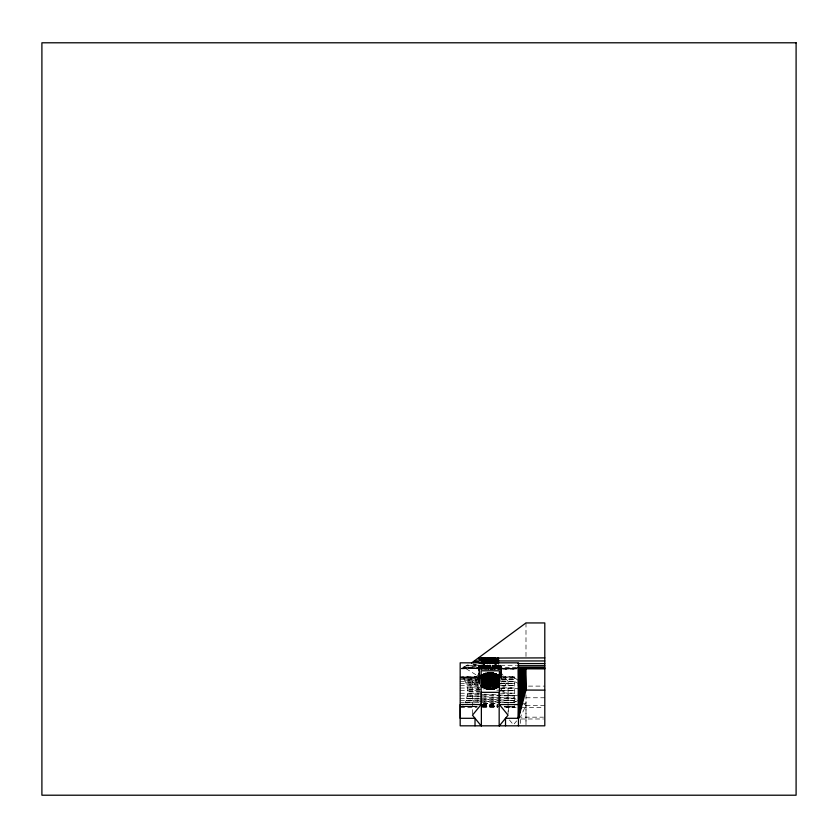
<?xml version="1.0" encoding="UTF-8"?>
<svg xmlns="http://www.w3.org/2000/svg" width="838" height="838" viewBox="0 0 838 838"><rect width="100%" height="100%" fill="white"/><g stroke="black" fill="none" stroke-linecap="round" stroke-linejoin="round"><path stroke-width="0.63" stroke-dasharray="4.19 3.14" d="M479.661 678.707L478.98 681.43L478.99 678.906L479.661 684.164L479.692 678.979M478.99 677.638L478.99 666.241L480.132 665.194L480.237 668.871M479.671 677.67L479.682 667.278M486.417 668.902L486.417 665.131M488.313 669.897L488.313 664.984M490.261 669.803L490.261 664.932M520.388 723.351L520.388 719.643M525.992 724.807L525.992 701.5M478.99 677.67L478.99 666.241L479.127 677.544M481.641 669.834L481.651 664.66L484.144 664.136L484.385 669.332M483.023 669.216L483.034 664.335M484.636 669.3L484.636 664.073M479.168 677.481L479.21 665.906M479.682 675.093L479.713 665.466M479.692 677.691L479.745 667.331L479.022 666.367M480.52 668.766L480.541 665.047M492.241 669.897L492.252 664.974M478.98 681.43L479.011 679M479.064 674.119L479.137 666.797L479.378 674.255M501.533 675.156L501.533 666.493L501.449 675.281L501.501 666.367L499.794 664.943L499.888 669.939M479.189 677.439L479.346 665.697L479.629 677.408M501.03 675.596L501.533 666.493M498.254 668.232L498.516 668.871L516.826 668.871M501.093 675.491L501.323 666.828L501.344 675.438M467.845 702.862L465.237 702.778C468.473 694.932 468.693 684.52 462.838 677.89L478.404 677.743M480.006 668.881L480.132 665.194M490.398 669.803L490.576 664.932M500.862 678.707L501.365 665.906L501.375 678.759M500.705 669.866L500.81 667.268L500.841 675.072M480.96 669.834L481.263 664.764L481.421 669.897M461.466 668.871L483.034 668.399L491.812 669.112L516.491 668.263L461.466 668.515L492.262 668.986L498.516 668.179L501.187 667.038M488.564 669.887L488.9 664.953M479.849 669.908L479.745 667.331L483.117 668.839L483.673 663.455M482.227 669.164L482.636 664.408L482.803 669.258M486.878 668.871L487.234 665.068M483.641 669.112L484.144 664.136M485.118 669.813L485.726 663.937L486.071 668.934M482.018 663.57L482.018 668.871L483.903 668.934L484.888 663.382M516.512 667.299L462.817 667.278L489.235 669.122L489.476 665.204L516.512 665.686M500.862 684.164L501.375 682.823M496.033 668.64L488.02 668.787L484.668 665.456L466.41 665.676L482.018 667.299L485.212 669.007L516.575 668.305M544.794 705.366L525.992 705.366L520.388 717.171L543.527 717.171M484.668 665.456L487.297 665.288L489.35 668.012L491.885 668.996M473.114 664.031L482.018 665.686C483.683 668.934 488.187 670.547 487.297 665.288L489.476 665.204C490.848 668.818 496.609 670.913 493.833 665.32C494.682 666.147 497.468 670.211 498.516 668.179L519.057 668.179M498.516 667.299L498.065 665.644L498.201 668.86L494.483 668.797L490.45 665.204C492.168 670.651 487.58 668.944 486.071 665.362L485.401 668.808L483.777 668.535M472.464 713.871L472.464 681.43L479.598 672.694M499.165 692.335L508.069 681.43L499.385 670.798M514.228 723.843L516.627 720.921M482.018 668.808L484.144 668.598M463.079 705.785L461.79 706.644L475.984 706.717M482.018 668.357L462.283 667.624L470.422 663.644M514.71 702.15L518.471 700.379M488.313 668.975L485.611 668.127L483.516 665.55M514.71 695.676L518.471 695.027M478.278 684.416L466.567 684.772L478.278 684.971M500.401 683.745L514.71 683.316L500.579 683.117M478.634 686.668L467.038 687.013L479.923 687.296M501.826 685.966L514.71 685.578L501.7 685.358M480.038 682.258L465.907 682.656L480.038 682.844M501.868 681.661L514.71 681.304L501.648 681.158M480.132 688.993L467.321 689.339L483.976 689.8M500.621 688.427L514.71 688.04L500.537 687.736M480.205 691.413L467.426 691.706L480.205 692.125M500.653 690.952L514.71 690.627L496.777 690.145M517.015 668.42L498.516 668.808L495.038 665.403L494.787 663.34M479.43 680.414L465.059 680.739L479.43 680.906M501.648 679.911L514.71 679.618L501.711 679.492M515.883 668.483L498.516 668.808L498.516 665.686M501.711 678.518L514.71 678.309M516.344 668.598L498.516 668.808L515.946 668.85M516.397 668.609L498.516 668.808L516.637 668.85M514.71 677.408L501.742 677.334M516.753 668.672L498.516 668.808L516.103 668.818M516.135 668.734L498.516 668.808L516.281 668.745M478.393 677.073L461.529 677.125L478.393 677.219M501.721 676.936L514.71 676.957L501.721 676.957L514.71 676.957L514.71 703.344M461.466 668.179L482.018 668.179M460.177 677.408L478.362 677.408M460.177 678.309L478.362 678.309M460.177 679.618L479.65 679.618M501.721 679.618L514.71 679.618M460.177 681.304L479.65 681.304M501.721 681.304L514.71 681.304M460.177 683.316L479.65 683.316M500.433 683.316L514.71 683.316M460.177 685.578L478.362 685.578M501.721 685.578L514.71 685.578M528.495 686.113L544.794 686.113M460.177 688.04L479.65 688.04M500.433 688.04L514.71 688.04M460.177 690.627L479.65 690.627M500.433 690.627L514.71 690.627M460.177 693.246L480.174 693.246M500.433 693.246L514.71 693.246L500.653 692.796M460.177 695.833L514.71 695.833L467.384 693.246M525.992 697.771L544.794 697.771M460.177 698.295L514.71 698.295L467.175 695.823M460.177 700.568L514.71 700.568L466.745 698.284M513.432 701.5L515.946 701.5M460.177 702.579L514.71 702.579L466.127 700.558M523.478 703.47L525.992 703.47M482.248 704.255L497.929 704.255M482.248 705.575L497.835 705.575M460.177 706.465L477.063 706.465M482.248 706.465L497.835 706.465M504.319 706.465L514.71 706.465L504.445 706.455M460.177 706.926L477.063 706.926M482.248 706.926L497.835 706.926M504.445 706.822L514.71 706.926L504.371 706.937L514.71 706.926L514.71 705.575M460.439 706.979L477.241 706.958M482.405 706.958L497.908 706.937M516.072 707.324L508.635 707.324L508.635 713.798M522.105 707.324L543.537 707.324M520.807 718.983L543.537 718.983M482.573 705.544L498.002 705.554M476.235 706.434L462.136 706.413L476.235 706.549M482.646 706.434L498.034 706.455M460.91 706.863L476.277 706.874M482.688 706.884L498.055 706.905M504.466 706.916L514.71 706.926L504.382 706.863M482.437 706.748L497.929 706.832M462.838 677.89L478.404 678.015M479.619 679.272L464.032 679.126L479.619 678.874L479.661 684.164L479.525 679.209M482.646 706.612L498.034 706.759M466.766 665.519L482.018 665.686L472.999 664.105M482.437 706.036L497.929 706.245M482.018 667.299L463.257 667.006L478.666 676.423M482.573 705.889L498.002 706.162M482.353 704.863L497.887 705.198M482.447 704.716L497.929 705.125M483.463 703.323L497.782 703.752M465.331 702.558L474.423 702.873M483.526 703.187L497.814 703.679M467.363 694.074L514.71 695.833M466.054 700.83L514.71 702.579M467.112 696.409L514.71 698.295M466.672 698.683L514.71 700.568M495.897 669.3L495.887 664.073L497.06 664.241M514.71 688.197L518.471 688.846M493.886 668.881L494.671 669.038L494.116 668.86M514.71 681.723L518.471 683.494M497.489 668.399L498.233 668.829L495.499 668.148L492.545 665.257C494.965 670.788 489.853 668.902 488.439 665.236L487.8 668.954M500.674 689.884L516.082 699.311M523.792 704.025L525.992 705.366M514.71 677.984L518.471 680.404M495.499 668.724L491.445 665.215L491.812 669.112M496.054 663.413L496.253 665.487L498.516 668.357M509.441 719.957L512.636 723.843M472.464 681.43L479.745 690.355M492.493 665.026L493.194 668.839M494.315 665.058L495.111 669.792M490.817 664.943L491.623 669.876M495.038 665.403L495.698 668.808L496.955 668.913L496.253 665.487M495.887 664.073L496.609 669.07M489.141 664.943L489.78 669.803M497.636 665.529L498.055 669.122M487.465 665.016L487.946 669.908M499.343 669.772L498.872 664.66L498.893 669.834M500.234 668.766L500.003 665.037L500.014 668.766M497.102 665.477L497.259 669.164M495.499 664.01L495.719 669.855M498.516 664.555L498.683 669.782M493.917 665.11L494.001 668.892M497.5 665.561L497.5 669.216M494.116 665.131L494.116 668.902M525.992 622.938L525.992 656.95M525.992 694.901L525.992 723.644M508.069 681.43L508.069 713.871M479.158 679.126L479.158 682.823L479.147 679.126M478.362 676.957L460.177 676.957L478.362 676.915M500.862 677.502L500.789 665.403L500.862 677.502"/><path stroke-width="1.26" d="M481.159 725.823L472.464 715.17L481.148 704.538L481.148 670.798L499.385 670.798L499.385 704.538L508.069 715.17L499.375 725.823M500.035 685.421C495.834 690.051 488.303 690.502 483.013 687.548L483.023 674.779M484.636 673.584L484.626 688.344L486.061 672.757M500.035 677.45C496.714 673.679 491.11 672.799 486.407 673.941L486.407 688.93L487.108 673.93M488.313 672.788L488.303 689.286L487.527 672.757M490.261 672.841L490.261 689.412L491.885 672.809M544.794 690.135L524.682 690.051L520.23 688.228L518.586 685.735L518.471 667.488L518.471 718.302L505.513 718.302L505.513 725.823M525.992 690.135L525.154 668.881L524.682 690.051L518.471 718.302L518.596 667.802L520.67 668.651L525.992 668.881L525.992 690.135L518.471 718.302L519.487 668.368M518.952 668.096L518.921 686.626L519.057 668.179L519.476 687.474L519.612 668.41L520.23 688.228L520.23 668.567L520.23 688.228L518.471 718.302L523.415 689.81L523.928 668.86L524.682 690.051L524.682 668.871M521.362 668.734L522.231 689.423L522.231 668.797L522.231 689.423L518.471 718.302L521.152 688.888L521.362 668.734L518.827 668.745M544.794 668.881L518.617 668.808L522.388 668.808L523.415 689.81L523.425 668.85L519.686 668.85M483.568 673.605L483.013 687.548L481.62 686.563L481.641 675.47M493.572 672.715L492.22 689.286L492.252 672.788M518.607 667.834L518.586 685.735L518.471 684.814M496.997 674.632L495.907 688.344L496.002 673.563M522.231 689.423L522.388 668.808M480.603 677.869L480.635 675.344M490.555 672.851L490.261 689.412L489.224 672.83M498.673 675.533L498.903 686.563L499.123 675.407M480.499 685.421L481.62 686.563L481.86 675.533M484.94 673.951L484.626 688.344L484.039 674.726M520.23 688.228L520.67 668.651L521.152 688.888L521.163 668.703L518.649 668.714M488.858 672.809L488.303 689.286L487.894 672.767M494.64 673.825L494.127 688.93L493.949 673.899M497.5 674.779L497.521 687.548L498.002 674.674M497.521 687.548L498.181 674.632M492.22 689.286L493.1 672.736M485.432 674.014L484.626 688.344L484.291 674.768M495.604 673.951L495.907 688.344L496.693 674.695M495.153 673.773L494.127 688.93L494.116 673.878M491.581 672.82L490.261 689.412L489.382 672.841M498.516 657.893L498.516 663.57L497.961 660.931L495.635 657.945L496.054 663.413L493.09 658.05L493.592 663.287L487.517 663.267L487.967 658.071L544.794 657.893M480.499 677.45L483.013 675.323L486.407 673.941M471.469 663.015L525.992 622.938L544.794 622.938L544.794 725.823L460.177 725.823L460.177 662.827L518.471 662.827L518.471 725.823M480.823 663.13L474.863 660.931L544.794 660.952M519.225 668.839L523.111 668.839L523.415 689.81M517.8 663.57L544.794 663.57M517.8 665.686L544.794 665.686M517.8 667.299L544.794 667.299M519.078 668.357L544.794 668.357M481.148 704.538L460.177 704.538L460.177 718.302L475.02 718.302L475.02 725.823M499.385 704.538L518.471 704.538M474.182 661.392L480.897 663.256M477.995 658.794L482.018 660.952L483.673 663.455L483.976 657.924L487.967 658.071L489.549 663.204L489.696 658.123L491.34 663.214L491.131 658.113L493.592 663.287M482.018 660.952L479.221 657.893L483.976 657.924L486.323 663.319L486.836 658.029L488.596 663.225L488.91 658.102L490.44 663.204L490.398 658.123L492.356 663.235L491.979 658.092L494.787 663.34L494.284 657.998L498.013 663.528L497.908 657.903L498.516 660.952M487.517 663.267L485.338 657.966L484.888 663.382L482.018 657.893L482.018 663.57M482.353 674.632L483.013 687.548L482.95 674.768M481.096 675.302L481.62 686.563M499.595 675.449L499.867 681.682M482.761 674.737L483.013 687.548M524.337 668.871L524.682 690.051M519.151 668.232L519.476 687.474M498.903 675.47L498.903 686.563M495.897 673.584L495.907 688.344M499.165 725.823L499.165 692.335L481.368 692.335L481.368 725.823M796.1 42.79L41.9 42.79L41.9 795.21L796.1 795.21L796.1 42.79"/></g></svg>
